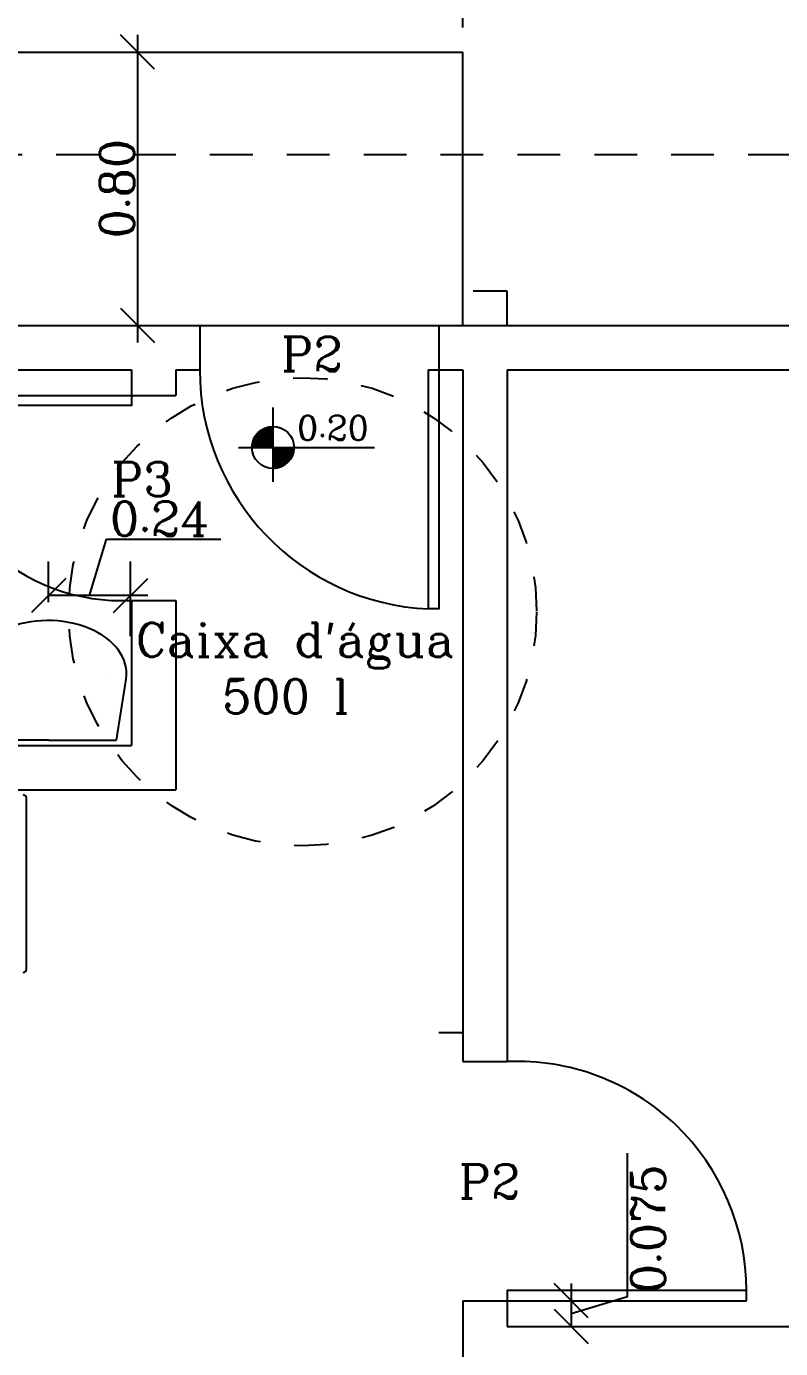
# Model space of a CAD drawing. Extents: x 98 to 558, y -86 to 6.
# Drawn here: x 163.947 to 166.154, y -3.256 to 0.614 of the extents above; entities that cross this region are included whole.
import ezdxf

# ---------------------------------------------------------------- set-up
doc = ezdxf.new("R2010")
doc.units = 0
doc.header["$LTSCALE"] = 5
doc.linetypes.add('DASHED2', pattern=[0.375, 0.25, -0.125])
doc.layers.get('0').update_dxf_attribs({"linetype": 'CONTINUOUS'})
doc.layers.get('DEFPOINTS').update_dxf_attribs({"linetype": 'CONTINUOUS'})
for name, color, linetype in [('AMPLIAÇÀO', 30, 'CONTINUOUS'), ('CALC', 30, 'CONTINUOUS'), ('COTA', 244, 'CONTINUOUS'), ('COTAS', 244, 'CONTINUOUS'), ('EQUIPAMENTOS', 1, 'CONTINUOUS'), ('PAREDE', 7, 'CONTINUOUS'), ('PISO', 30, 'CONTINUOUS'), ('PORTA', 1, 'CONTINUOUS'), ('PROJTELHA', 30, 'CONTINUOUS'), ('TEXTO', 1, 'CONTINUOUS')]:
    doc.layers.add(name, color=color, linetype=linetype)
doc.styles.add('ROMANC', font='ROMANC.SHX')
doc.dimstyles.get("Standard").update_dxf_attribs({"dimtxt": 0.1, "dimasz": 0.1, "dimexe": 0.1, "dimexo": 1.4, "dimgap": 0.01, "dimtad": 0, "dimzin": 0, "dimtxsty": 'ROMANC', "dimblk1": 'OBLIQUE', "dimblk2": 'OBLIQUE', "dimsah": 1, "dimcen": 0.09, "dimdle": 0.05, "dimclrd": 30, "dimclre": 30, "dimclrt": 244, "dimazin": 3, "dimtfac": 1, "dimtofl": 0, "dimtmove": 0, "dimatfit": 3, "dimtolj": 1, "dimtzin": 0})

# ---------------------------------------------------------------- blocks, each defined once
blk = doc.blocks.new('_OBLIQUE')
at = {"color": 0, "linetype": 'BYBLOCK'}
blk.add_line((-0.5, -0.5), (0.5, 0.5), dxfattribs=at)
blk = doc.blocks.new('*D95')
at = {"color": 30, "linetype": 'BYBLOCK'}
for p, q in [((164.1321, -1.0521), (164.1816, -0.8871)), ((164.1816, -0.8871), (164.5158, -0.8871)), ((164.0121, -1.0717), (164.0121, -0.9521)), ((164.2521, -1.1715), (164.2521, -0.9521)), ((164.3021, -1.0521), (164.0121, -1.0521))]:
    blk.add_line(p, q, dxfattribs=at)
at = {"layer": 'DEFPOINTS', "color": 0, "linetype": 'BYBLOCK'}
for p in [(164.0121, -1.0521), (164.0121, -2.4717), (164.2521, -2.5715)]:
    blk.add_point(p, dxfattribs=at)
at = {"color": 30, "linetype": 'BYBLOCK', "xscale": 0.1, "yscale": 0.1, "zscale": 0.1, "rotation": 180}
blk.add_blockref('_OBLIQUE', (164.0121, -1.0521), dxfattribs=at)
at = {"color": 30, "linetype": 'BYBLOCK', "xscale": 0.1, "yscale": 0.1, "zscale": 0.1}
blk.add_blockref('_OBLIQUE', (164.2521, -1.0521), dxfattribs=at)
at = {"color": 244, "linetype": 'BYBLOCK', "insert": (164.1916, -0.8271), "char_height": 0.1, "attachment_point": 4, "style": 'ROMANC'}
blk.add_mtext('\\A1;0.24', dxfattribs=at)
blk = doc.blocks.new('*D128')
at = {"color": 30, "linetype": 'BYBLOCK'}
for p, q in [((165.7068, -3.1043), (165.7068, -2.6843)), ((165.5418, -3.0663), (165.5418, -3.1913)), ((165.4347, -3.1163), (165.6418, -3.1163)), ((165.5418, -3.1538), (165.7068, -3.1043)), ((165.4347, -3.1913), (165.6418, -3.1913))]:
    blk.add_line(p, q, dxfattribs=at)
at = {"layer": 'DEFPOINTS', "color": 0, "linetype": 'BYBLOCK'}
for p in [(164.0347, -3.1163), (164.0347, -3.1913), (165.5418, -3.1913)]:
    blk.add_point(p, dxfattribs=at)
at = {"color": 30, "linetype": 'BYBLOCK', "xscale": 0.1, "yscale": 0.1, "zscale": 0.1}
for p, rotation in [((165.5418, -3.1163), 90), ((165.5418, -3.1913), 270)]:
    blk.add_blockref('_OBLIQUE', p, dxfattribs=dict(at, rotation=rotation))
at = {"color": 244, "linetype": 'BYBLOCK', "insert": (165.7668, -3.0943), "char_height": 0.1, "attachment_point": 4, "rotation": 90, "style": 'ROMANC'}
blk.add_mtext('\\A1;0.075', dxfattribs=at)
blk = doc.blocks.new('*D127')
at = {"color": 30, "linetype": 'BYBLOCK'}
for p, q in [((168.1545, 1.2976), (168.1545, 1.323)), ((165.3045, 1.223), (166.5921, 1.223)), ((168.2045, 1.223), (166.9169, 1.223))]:
    blk.add_line(p, q, dxfattribs=at)
at = {"layer": 'DEFPOINTS', "color": 0, "linetype": 'BYBLOCK'}
for p in [(168.1545, 1.223), (165.3545, -0.1024), (168.1545, -0.1024)]:
    blk.add_point(p, dxfattribs=at)
at = {"color": 30, "linetype": 'BYBLOCK', "xscale": 0.1, "yscale": 0.1, "zscale": 0.1, "rotation": 180}
blk.add_blockref('_OBLIQUE', (165.3545, 1.223), dxfattribs=at)
at = {"color": 30, "linetype": 'BYBLOCK', "xscale": 0.1, "yscale": 0.1, "zscale": 0.1}
blk.add_blockref('_OBLIQUE', (168.1545, 1.223), dxfattribs=at)
at = {"color": 244, "linetype": 'BYBLOCK', "insert": (166.7545, 1.223), "char_height": 0.1, "attachment_point": 5, "style": 'ROMANC'}
blk.add_mtext('\\A1;2.80', dxfattribs=at)
blk = doc.blocks.new('*D117')
at = {"color": 30, "linetype": 'BYBLOCK'}
for p, q in [((165.2895, 1.223), (165.339, 1.388)), ((165.339, 1.388), (165.6637, 1.388)), ((165.2245, 1.0087), (165.2245, 1.323)), ((165.4045, 1.223), (165.2245, 1.223))]:
    blk.add_line(p, q, dxfattribs=at)
at = {"layer": 'DEFPOINTS', "color": 0, "linetype": 'BYBLOCK'}
for p in [(165.2245, 1.223), (165.2245, -0.3913), (165.3545, -0.3913)]:
    blk.add_point(p, dxfattribs=at)
at = {"color": 30, "linetype": 'BYBLOCK', "xscale": 0.1, "yscale": 0.1, "zscale": 0.1, "rotation": 180}
blk.add_blockref('_OBLIQUE', (165.2245, 1.223), dxfattribs=at)
at = {"color": 30, "linetype": 'BYBLOCK', "xscale": 0.1, "yscale": 0.1, "zscale": 0.1}
blk.add_blockref('_OBLIQUE', (165.3545, 1.223), dxfattribs=at)
at = {"color": 244, "linetype": 'BYBLOCK', "insert": (165.349, 1.448), "char_height": 0.1, "attachment_point": 4, "style": 'ROMANC'}
blk.add_mtext('\\A1;0.13', dxfattribs=at)
blk = doc.blocks.new('*D120')
at = {"color": 30, "linetype": 'BYBLOCK'}
for p, q in [((162.4145, 1.0087), (162.4145, 1.323)), ((164.3045, 1.223), (162.3645, 1.223))]:
    blk.add_line(p, q, dxfattribs=at)
at = {"layer": 'DEFPOINTS', "color": 0, "linetype": 'BYBLOCK'}
for p in [(162.4145, 1.223), (162.4145, -0.3913), (164.2545, -0.3913)]:
    blk.add_point(p, dxfattribs=at)
at = {"color": 30, "linetype": 'BYBLOCK', "xscale": 0.1, "yscale": 0.1, "zscale": 0.1, "rotation": 180}
blk.add_blockref('_OBLIQUE', (162.4145, 1.223), dxfattribs=at)
at = {"color": 30, "linetype": 'BYBLOCK', "xscale": 0.1, "yscale": 0.1, "zscale": 0.1}
blk.add_blockref('_OBLIQUE', (164.2545, 1.223), dxfattribs=at)
at = {"color": 244, "linetype": 'BYBLOCK', "insert": (163.3345, 1.283), "char_height": 0.1, "attachment_point": 5, "style": 'ROMANC'}
blk.add_mtext('\\A1;1.84', dxfattribs=at)
blk = doc.blocks.new('*D119')
at = {"color": 30, "linetype": 'BYBLOCK'}
for p, q in [((164.3195, 1.223), (164.369, 1.388)), ((164.369, 1.388), (164.6937, 1.388)), ((164.2545, 1.0087), (164.2545, 1.323)), ((164.4345, 1.223), (164.2545, 1.223))]:
    blk.add_line(p, q, dxfattribs=at)
at = {"layer": 'DEFPOINTS', "color": 0, "linetype": 'BYBLOCK'}
for p in [(164.2545, 1.223), (164.2545, -0.3913), (164.3845, -0.3913)]:
    blk.add_point(p, dxfattribs=at)
at = {"color": 30, "linetype": 'BYBLOCK', "xscale": 0.1, "yscale": 0.1, "zscale": 0.1, "rotation": 180}
blk.add_blockref('_OBLIQUE', (164.2545, 1.223), dxfattribs=at)
at = {"color": 30, "linetype": 'BYBLOCK', "xscale": 0.1, "yscale": 0.1, "zscale": 0.1}
blk.add_blockref('_OBLIQUE', (164.3845, 1.223), dxfattribs=at)
at = {"color": 244, "linetype": 'BYBLOCK', "insert": (164.379, 1.448), "char_height": 0.1, "attachment_point": 4, "style": 'ROMANC'}
blk.add_mtext('\\A1;0.13', dxfattribs=at)
blk = doc.blocks.new('*D118')
at = {"color": 30, "linetype": 'BYBLOCK'}
for p, q in [((164.3845, 1.0087), (164.3845, 1.323)), ((165.2745, 1.223), (164.3345, 1.223))]:
    blk.add_line(p, q, dxfattribs=at)
at = {"layer": 'DEFPOINTS', "color": 0, "linetype": 'BYBLOCK'}
for p in [(164.3845, 1.223), (164.3845, -0.3913), (165.2245, -0.3913)]:
    blk.add_point(p, dxfattribs=at)
at = {"color": 30, "linetype": 'BYBLOCK', "xscale": 0.1, "yscale": 0.1, "zscale": 0.1, "rotation": 180}
blk.add_blockref('_OBLIQUE', (164.3845, 1.223), dxfattribs=at)
at = {"color": 30, "linetype": 'BYBLOCK', "xscale": 0.1, "yscale": 0.1, "zscale": 0.1}
blk.add_blockref('_OBLIQUE', (165.2245, 1.223), dxfattribs=at)
at = {"color": 244, "linetype": 'BYBLOCK', "insert": (164.8045, 1.283), "char_height": 0.1, "attachment_point": 5, "style": 'ROMANC'}
blk.add_mtext('\\A1;0.84', dxfattribs=at)
blk = doc.blocks.new('*D114')
at = {"color": 30, "linetype": 'BYBLOCK'}
for p, q in [((161.4845, 0.6103), (161.4845, 0.8208)), ((165.2245, 0.6103), (165.2245, 0.8208)), ((165.2745, 0.7208), (161.4345, 0.7208))]:
    blk.add_line(p, q, dxfattribs=at)
at = {"layer": 'DEFPOINTS', "color": 0, "linetype": 'BYBLOCK'}
for p in [(161.4845, 0.7208), (161.4845, -0.7897), (165.2245, -0.7897)]:
    blk.add_point(p, dxfattribs=at)
at = {"color": 30, "linetype": 'BYBLOCK', "xscale": 0.1, "yscale": 0.1, "zscale": 0.1, "rotation": 180}
blk.add_blockref('_OBLIQUE', (161.4845, 0.7208), dxfattribs=at)
at = {"color": 30, "linetype": 'BYBLOCK', "xscale": 0.1, "yscale": 0.1, "zscale": 0.1}
blk.add_blockref('_OBLIQUE', (165.2245, 0.7208), dxfattribs=at)
at = {"color": 244, "linetype": 'BYBLOCK', "insert": (163.3545, 0.7808), "char_height": 0.1, "attachment_point": 5, "style": 'ROMANC'}
blk.add_mtext('\\A1;3.74', dxfattribs=at)
blk = doc.blocks.new('*D112')
at = {"color": 30, "linetype": 'BYBLOCK'}
for p, q in [((164.2722, 0.5887), (164.2722, -0.3113)), ((164.0553, 0.5387), (164.3722, 0.5387)), ((163.9853, -0.2613), (164.3722, -0.2613))]:
    blk.add_line(p, q, dxfattribs=at)
at = {"layer": 'DEFPOINTS', "color": 0, "linetype": 'BYBLOCK'}
for p in [(162.6553, 0.5387), (162.5853, -0.2613), (164.2722, -0.2613)]:
    blk.add_point(p, dxfattribs=at)
at = {"color": 30, "linetype": 'BYBLOCK', "xscale": 0.1, "yscale": 0.1, "zscale": 0.1}
for p, rotation in [((164.2722, 0.5387), 90), ((164.2722, -0.2613), 270)]:
    blk.add_blockref('_OBLIQUE', p, dxfattribs=dict(at, rotation=rotation))
at = {"color": 244, "linetype": 'BYBLOCK', "insert": (164.2122, 0.1387), "char_height": 0.1, "attachment_point": 5, "rotation": 90, "style": 'ROMANC'}
blk.add_mtext('\\A1;0.80', dxfattribs=at)
blk = doc.blocks.new('*X8')
at = {"color": 0, "linetype": 'CONTINUOUS'}
for p, q in [((217.2096, -877.8211), (217.2942, -877.7365)), ((217.2096, -877.8193), (217.2924, -877.7365)), ((217.2097, -877.8174), (217.2906, -877.7366)), ((217.2098, -877.8156), (217.2887, -877.7367)), ((217.21, -877.8136), (217.2867, -877.7369)), ((217.2102, -877.8116), (217.2848, -877.7371)), ((217.2105, -877.8219), (217.295, -877.7374)), ((217.2105, -877.8096), (217.2827, -877.7374)), ((217.2108, -877.8075), (217.2806, -877.7377)), ((217.2112, -877.8053), (217.2785, -877.7381)), ((217.2117, -877.8031), (217.2762, -877.7386)), ((217.2122, -877.8008), (217.2739, -877.7391)), ((217.2123, -877.8219), (217.295, -877.7392)), ((217.2129, -877.7983), (217.2715, -877.7398)), ((217.2137, -877.7958), (217.2689, -877.7405)), ((217.2141, -877.8219), (217.295, -877.741)), ((217.2146, -877.7931), (217.2662, -877.7415)), ((217.2157, -877.7903), (217.2634, -877.7425)), ((217.2158, -877.8219), (217.295, -877.7427)), ((217.2169, -877.7872), (217.2603, -877.7438)), ((217.2176, -877.8219), (217.295, -877.7445)), ((217.2185, -877.7839), (217.257, -877.7454)), ((217.2194, -877.8219), (217.295, -877.7463)), ((217.2205, -877.7801), (217.2533, -877.7474)), ((217.2211, -877.8219), (217.295, -877.748)), ((217.2229, -877.8219), (217.295, -877.7498)), ((217.2231, -877.7757), (217.2488, -877.75)), ((217.2247, -877.8219), (217.295, -877.7516)), ((217.2265, -877.8219), (217.295, -877.7533)), ((217.2274, -877.7697), (217.2428, -877.7542)), ((217.2282, -877.8219), (217.295, -877.7551)), ((217.23, -877.8219), (217.295, -877.7569)), ((217.2318, -877.8219), (217.295, -877.7586)), ((217.2335, -877.8219), (217.295, -877.7604)), ((217.2353, -877.8219), (217.295, -877.7622)), ((217.2371, -877.8219), (217.295, -877.7639)), ((217.2388, -877.8219), (217.295, -877.7657)), ((217.2406, -877.8219), (217.295, -877.7675)), ((217.2424, -877.8219), (217.295, -877.7692)), ((217.2441, -877.8219), (217.295, -877.771)), ((217.2459, -877.8219), (217.295, -877.7728)), ((217.2477, -877.8219), (217.295, -877.7745)), ((217.2494, -877.8219), (217.295, -877.7763)), ((217.2512, -877.8219), (217.295, -877.7781)), ((217.253, -877.8219), (217.295, -877.7798)), ((217.2547, -877.8219), (217.295, -877.7816)), ((217.2565, -877.8219), (217.295, -877.7834)), ((217.2583, -877.8219), (217.295, -877.7851)), ((217.26, -877.8219), (217.295, -877.7869)), ((217.2618, -877.8219), (217.295, -877.7887)), ((217.2636, -877.8219), (217.295, -877.7905)), ((217.2653, -877.8219), (217.295, -877.7922)), ((217.2671, -877.8219), (217.295, -877.794)), ((217.2689, -877.8219), (217.295, -877.7958)), ((217.2706, -877.8219), (217.295, -877.7975)), ((217.2724, -877.8219), (217.295, -877.7993)), ((217.2742, -877.8219), (217.295, -877.8011)), ((217.276, -877.8219), (217.295, -877.8028)), ((217.2777, -877.8219), (217.295, -877.8046)), ((217.2795, -877.8219), (217.295, -877.8064)), ((217.2813, -877.8219), (217.295, -877.8081)), ((217.283, -877.8219), (217.295, -877.8099)), ((217.2848, -877.8219), (217.295, -877.8117)), ((217.2866, -877.8219), (217.295, -877.8134)), ((217.2883, -877.8219), (217.295, -877.8152)), ((217.2901, -877.8219), (217.295, -877.817)), ((217.2919, -877.8219), (217.295, -877.8187)), ((217.2936, -877.8219), (217.295, -877.8205)), ((217.295, -877.8223), (217.2954, -877.8219)), ((217.295, -877.824), (217.2972, -877.8219)), ((217.295, -877.8258), (217.2989, -877.8219)), ((217.295, -877.8276), (217.3007, -877.8219)), ((217.295, -877.8293), (217.3025, -877.8219)), ((217.295, -877.8311), (217.3042, -877.8219)), ((217.295, -877.8329), (217.306, -877.8219)), ((217.295, -877.8346), (217.3078, -877.8219)), ((217.295, -877.8364), (217.3095, -877.8219)), ((217.295, -877.8382), (217.3113, -877.8219)), ((217.295, -877.8399), (217.3131, -877.8219)), ((217.295, -877.8417), (217.3148, -877.8219)), ((217.295, -877.8435), (217.3166, -877.8219)), ((217.295, -877.8453), (217.3184, -877.8219)), ((217.295, -877.847), (217.3201, -877.8219)), ((217.295, -877.8488), (217.3219, -877.8219)), ((217.295, -877.8506), (217.3237, -877.8219)), ((217.295, -877.8523), (217.3254, -877.8219)), ((217.295, -877.8541), (217.3272, -877.8219)), ((217.295, -877.8559), (217.329, -877.8219)), ((217.295, -877.8576), (217.3308, -877.8219)), ((217.295, -877.8594), (217.3325, -877.8219)), ((217.295, -877.8612), (217.3343, -877.8219)), ((217.295, -877.8629), (217.3361, -877.8219)), ((217.295, -877.8647), (217.3378, -877.8219)), ((217.295, -877.8665), (217.3396, -877.8219)), ((217.295, -877.8682), (217.3414, -877.8219)), ((217.295, -877.87), (217.3431, -877.8219)), ((217.295, -877.8718), (217.3449, -877.8219)), ((217.295, -877.8735), (217.3467, -877.8219)), ((217.295, -877.8753), (217.3484, -877.8219)), ((217.295, -877.8771), (217.3502, -877.8219)), ((217.295, -877.8788), (217.352, -877.8219)), ((217.295, -877.8806), (217.3537, -877.8219)), ((217.295, -877.8824), (217.3555, -877.8219)), ((217.295, -877.8841), (217.3573, -877.8219)), ((217.295, -877.8859), (217.359, -877.8219)), ((217.295, -877.8877), (217.3608, -877.8219)), ((217.295, -877.8894), (217.3626, -877.8219)), ((217.295, -877.8912), (217.3643, -877.8219)), ((217.295, -877.893), (217.3661, -877.8219)), ((217.295, -877.8948), (217.3679, -877.8219)), ((217.295, -877.8965), (217.3696, -877.8219)), ((217.295, -877.8983), (217.3714, -877.8219)), ((217.295, -877.9001), (217.3732, -877.8219)), ((217.295, -877.9018), (217.3749, -877.8219)), ((217.295, -877.9036), (217.3767, -877.8219)), ((217.295, -877.9054), (217.3785, -877.8219)), ((217.295, -877.9071), (217.3802, -877.8219)), ((217.2966, -877.9073), (217.3805, -877.8235)), ((217.2984, -877.9073), (217.3804, -877.8253)), ((217.3003, -877.9072), (217.3803, -877.8271)), ((217.3022, -877.9071), (217.3802, -877.8291)), ((217.3041, -877.9069), (217.38, -877.831)), ((217.3061, -877.9066), (217.3798, -877.833)), ((217.3082, -877.9063), (217.3795, -877.8351)), ((217.3103, -877.906), (217.3791, -877.8372)), ((217.3125, -877.9055), (217.3787, -877.8394)), ((217.3148, -877.905), (217.3782, -877.8417)), ((217.3172, -877.9044), (217.3776, -877.844)), ((217.3196, -877.9037), (217.3769, -877.8465)), ((217.3222, -877.9029), (217.376, -877.8491)), ((217.325, -877.9019), (217.3751, -877.8518)), ((217.3279, -877.9008), (217.3739, -877.8548)), ((217.3311, -877.8994), (217.3725, -877.8579)), ((217.3345, -877.8977), (217.3708, -877.8614)), ((217.3385, -877.8955), (217.3686, -877.8654)), ((217.3434, -877.8923), (217.3655, -877.8703)), ((217.3513, -877.8862), (217.3593, -877.8782))]:
    blk.add_line(p, q, dxfattribs=at)

msp = doc.modelspace()

# ---------------------------------------------------------------- linework, layer by layer
at = {"layer": 'AMPLIAÇÀO', "color": 30, "linetype": 'DASHED2', "ltscale": 0.05}
for p, q in [((165.3545, -0.1613), (165.2245, -0.1613)), ((165.3545, -0.2613), (165.3545, -0.1613))]:
    msp.add_line(p, q, dxfattribs=at)
at = {"layer": 'CALC', "color": 244, "linetype": 'CONTINUOUS'}
msp.add_line((165.2245, -0.2613), (165.2245, 0.5387), dxfattribs=at)
at = {"layer": 'EQUIPAMENTOS', "color": 1}
for p, q in [((164.1798, -1.2925), (164.18, -1.2925)), ((164.2107, -1.4753), (164.2388, -1.2967)), ((164.0132, -1.4753), (163.8157, -1.4753)), ((164.0132, -1.4753), (164.2107, -1.4753)), ((163.9473, -2.1455), (163.9473, -1.6455))]:
    msp.add_line(p, q, dxfattribs=at)
at = {"layer": 'EQUIPAMENTOS', "linetype": 'DASHED2', "ltscale": 0.05}
msp.add_circle((164.7555, -1.0996), 0.685, dxfattribs=at)
at = {"layer": 'EQUIPAMENTOS', "color": 1}
for centre, start, end in [((163.9373, -1.6455), 0, 90), ((163.9373, -2.1455), 270, 0)]:
    msp.add_arc(centre, 0.01, start, end, dxfattribs=at)
msp.add_ellipse((164.0101, -1.2803), major_axis=(-0.23, 0), ratio=0.673913, start_param=3.035992, end_param=6.412243, dxfattribs=at)
at = {"layer": 'PAREDE', "color": 7, "linetype": 'CONTINUOUS'}
for p, q in [((162.2845, -0.2613), (164.4545, -0.2613)), ((164.4545, -0.2613), (164.4545, -0.3913)), ((165.1545, -0.2613), (168.2845, -0.2613)), ((165.1545, -0.2613), (165.1545, -0.3913)), ((162.4145, -0.3913), (164.2545, -0.3913)), ((164.2545, -0.3913), (164.2545, -0.4663)), ((164.3845, -0.3913), (164.4545, -0.3913)), ((164.3845, -0.3913), (164.3845, -0.4663)), ((165.1545, -0.3913), (165.2245, -0.3913)), ((165.2245, -0.3913), (165.2245, -2.4163)), ((165.3545, -0.3913), (165.3545, -2.4163)), ((165.3545, -0.3913), (168.1545, -0.3913)), ((164.2545, -0.4663), (164.3845, -0.4663)), ((164.2545, -1.0663), (164.2545, -1.4913)), ((164.2545, -1.0663), (164.3845, -1.0663)), ((164.3845, -1.0663), (164.3845, -1.6213)), ((162.4145, -1.4913), (164.2545, -1.4913)), ((162.4145, -1.6213), (164.3845, -1.6213)), ((165.1545, -2.3313), (165.2245, -2.3313)), ((165.2245, -2.4163), (165.3545, -2.4163)), ((165.2245, -3.1163), (165.3545, -3.1163)), ((165.2245, -3.1163), (165.2245, -3.3963)), ((165.3545, -3.1163), (165.3545, -3.1913)), ((165.3545, -3.1913), (168.1545, -3.1913))]:
    msp.add_line(p, q, dxfattribs=at)
at = {"layer": 'PISO', "color": 244, "linetype": 'CONTINUOUS'}
for p, q in [((161.4845, 0.5387), (165.2245, 0.5387)), ((165.2245, -0.2613), (165.2245, 0.5387)), ((164.4545, -0.2613), (165.1545, -0.2613))]:
    msp.add_line(p, q, dxfattribs=at)
at = {"layer": 'PISO', "color": 244}
msp.add_line((164.6729, -0.6465), (164.6689, -0.6465), dxfattribs=at)
at = {"layer": 'PORTA', "color": 1, "linetype": 'CONTINUOUS'}
for points in [[(165.1545, -0.3913), (165.1545, -1.0913), (165.1245, -1.0913), (165.1245, -0.3913)], [(164.2545, -0.4663), (164.2545, -0.4963), (163.6545, -0.4963), (163.6545, -0.4663)], [(166.0545, -3.1163), (166.0545, -3.0863), (165.3545, -3.0863), (165.3545, -3.1163)]]:
    msp.add_lwpolyline(points, close=True, dxfattribs=at)
at = {"layer": 'PORTA', "color": 30, "linetype": 'CONTINUOUS'}
for centre, radius, start, end in [((165.1551, -0.3913), 0.7007, 180, 267.4911), ((164.2252, -0.4963), 0.5708, 180, 272.9376), ((165.3838, -3.0863), 0.6706, 0, 92.5089)]:
    msp.add_arc(centre, radius, start, end, dxfattribs=at)
at = {"layer": 'PROJTELHA', "color": 30, "linetype": 'DASHED2', "ltscale": 0.1}
msp.add_line((161.7845, 0.2387), (168.7845, 0.2387), dxfattribs=at)
at = {"layer": 'TEXTO', "color": 244, "linetype": 'CONTINUOUS'}
for p, q in [((164.6689, -0.5013), (164.6689, -0.7194)), ((164.5681, -0.6187), (164.9656, -0.6187))]:
    msp.add_line(p, q, dxfattribs=at)
msp.add_circle((164.6689, -0.6187), 0.0615, dxfattribs=at)

# ---------------------------------------------------------------- block references
at = {"layer": 'TEXTO', "color": 244, "linetype": 'CONTINUOUS', "xscale": 0.72, "yscale": 0.72, "zscale": 0.72}
msp.add_blockref('*X8', (8.2164, 631.413), dxfattribs=at)

# ---------------------------------------------------------------- texts
at = {"layer": 'TEXTO', "color": 1, "ltscale": 0.3, "style": 'ROMANC'}
for s, p in [('P2', (164.6931, -0.3951)), ('P3', (164.1955, -0.7616)), ('P2', (165.2129, -2.8171))]:
    msp.add_text(s, height=0.1, dxfattribs=at).set_placement(p)
at = {"layer": 'TEXTO', "color": 244, "linetype": 'CONTINUOUS', "style": 'ROMANC'}
msp.add_text('0.20', height=0.072, dxfattribs=at).set_placement((164.7395, -0.5974))
at = {"layer": 'TEXTO', "color": 244, "ltscale": 0.3, "style": 'ROMANC'}
for s, p in [("Caixa d'água", (164.2672, -1.2319)), ('500 l', (164.5201, -1.397))]:
    msp.add_text(s, height=0.1, dxfattribs=at).set_placement(p)

# ---------------------------------------------------------------- dimensions: what is measured, and where the dimension line sits
at = {"layer": 'COTA', "linetype": 'CONTINUOUS'}
dim = msp.add_linear_dim(base=(168.1545, 1.223), p1=(165.3545, -0.1024), p2=(168.1545, -0.1024), dimstyle='STANDARD', override={"dimse1": 1}, dxfattribs=at)
dim.commit()
dim.dimension.update_dxf_attribs({"geometry": '*D127', "text_midpoint": (166.7545, 1.223)})
at = {"layer": 'COTAS', "color": 244, "linetype": 'CONTINUOUS'}
for base, p1, p2, override, picture, middle in [((164.2545, 1.223), (164.3845, -0.3913), (164.2545, -0.3913), {"dimasz": 0.1, "dimexe": 0.1, "dimexo": 1.4, "dimtad": 1, "dimdle": 0.05, "dimse1": 1}, '*D119', (164.379, 1.448)), ((165.2245, 1.223), (165.3545, -0.3913), (165.2245, -0.3913), {"dimasz": 0.1, "dimexe": 0.1, "dimexo": 1.4, "dimtad": 1, "dimdle": 0.05, "dimse1": 1}, '*D117', (165.349, 1.448)), ((162.4145, 1.223), (164.2545, -0.3913), (162.4145, -0.3913), {"dimasz": 0.1, "dimexe": 0.1, "dimexo": 1.4, "dimtad": 1, "dimdle": 0.05, "dimse1": 1}, '*D120', (163.3345, 1.283)), ((164.3845, 1.223), (165.2245, -0.3913), (164.3845, -0.3913), {"dimasz": 0.1, "dimexe": 0.1, "dimexo": 1.4, "dimtad": 1, "dimdle": 0.05, "dimse1": 1}, '*D118', (164.8045, 1.283)), ((161.4845, 0.7208), (165.2245, -0.7897), (161.4845, -0.7897), {"dimasz": 0.1, "dimexe": 0.1, "dimexo": 1.4, "dimtad": 1, "dimdle": 0.05}, '*D114', (163.3545, 0.7808))]:
    dim = msp.add_linear_dim(base=base, p1=p1, p2=p2, dimstyle='STANDARD', override=override, dxfattribs=at)
    dim.commit()
    dim.dimension.update_dxf_attribs({"geometry": picture, "text_midpoint": middle})
for base, p1, p2, override, picture, middle in [((164.2722, -0.2613), (162.6553, 0.5387), (162.5853, -0.2613), {"dimasz": 0.1, "dimexe": 0.1, "dimexo": 1.4, "dimtad": 1, "dimdle": 0.05}, '*D112', (164.2122, 0.1387)), ((165.5418, -3.1913), (164.0347, -3.1163), (164.0347, -3.1913), {"dimasz": 0.1, "dimexe": 0.1, "dimexo": 1.4, "dimtad": 1, "dimdec": 3, "dimdle": 0.05}, '*D128', (165.7668, -3.0943))]:
    dim = msp.add_linear_dim(base=base, p1=p1, p2=p2, angle=90, dimstyle='STANDARD', override=override, dxfattribs=at)
    dim.commit()
    dim.dimension.update_dxf_attribs({"geometry": picture, "text_midpoint": middle})
at = {"layer": 'COTAS', "color": 30, "linetype": 'CONTINUOUS'}
dim = msp.add_linear_dim(base=(164.0121, -1.0521), p1=(164.2521, -2.5715), p2=(164.0121, -2.4717), dimstyle='STANDARD', override={"dimasz": 0.1, "dimexe": 0.1, "dimexo": 1.4, "dimtad": 1, "dimdle": 0.05}, dxfattribs=at)
dim.commit()
dim.dimension.update_dxf_attribs({"geometry": '*D95', "text_midpoint": (164.1916, -0.8271)})

doc.saveas('drawing.dxf')
